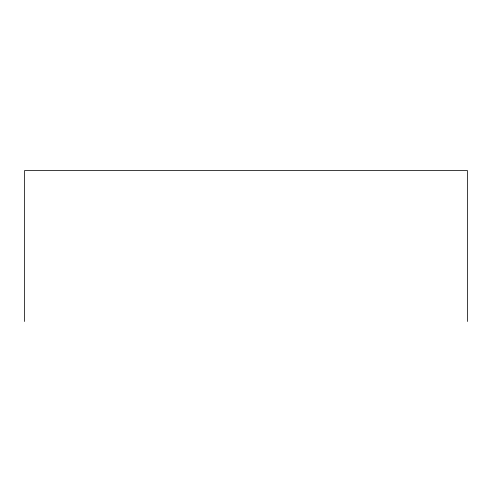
<?xml version="1.0" encoding="UTF-8"?>
<svg xmlns="http://www.w3.org/2000/svg" width="492" height="492" viewBox="0 0 492 492"><rect width="100%" height="100%" fill="white"/><g stroke="black" fill="none" stroke-linecap="round" stroke-linejoin="round"><path stroke-width="0.74" d="M467.4 321.485L467.4 170.515L24.6 170.515L24.6 321.485"/></g></svg>
